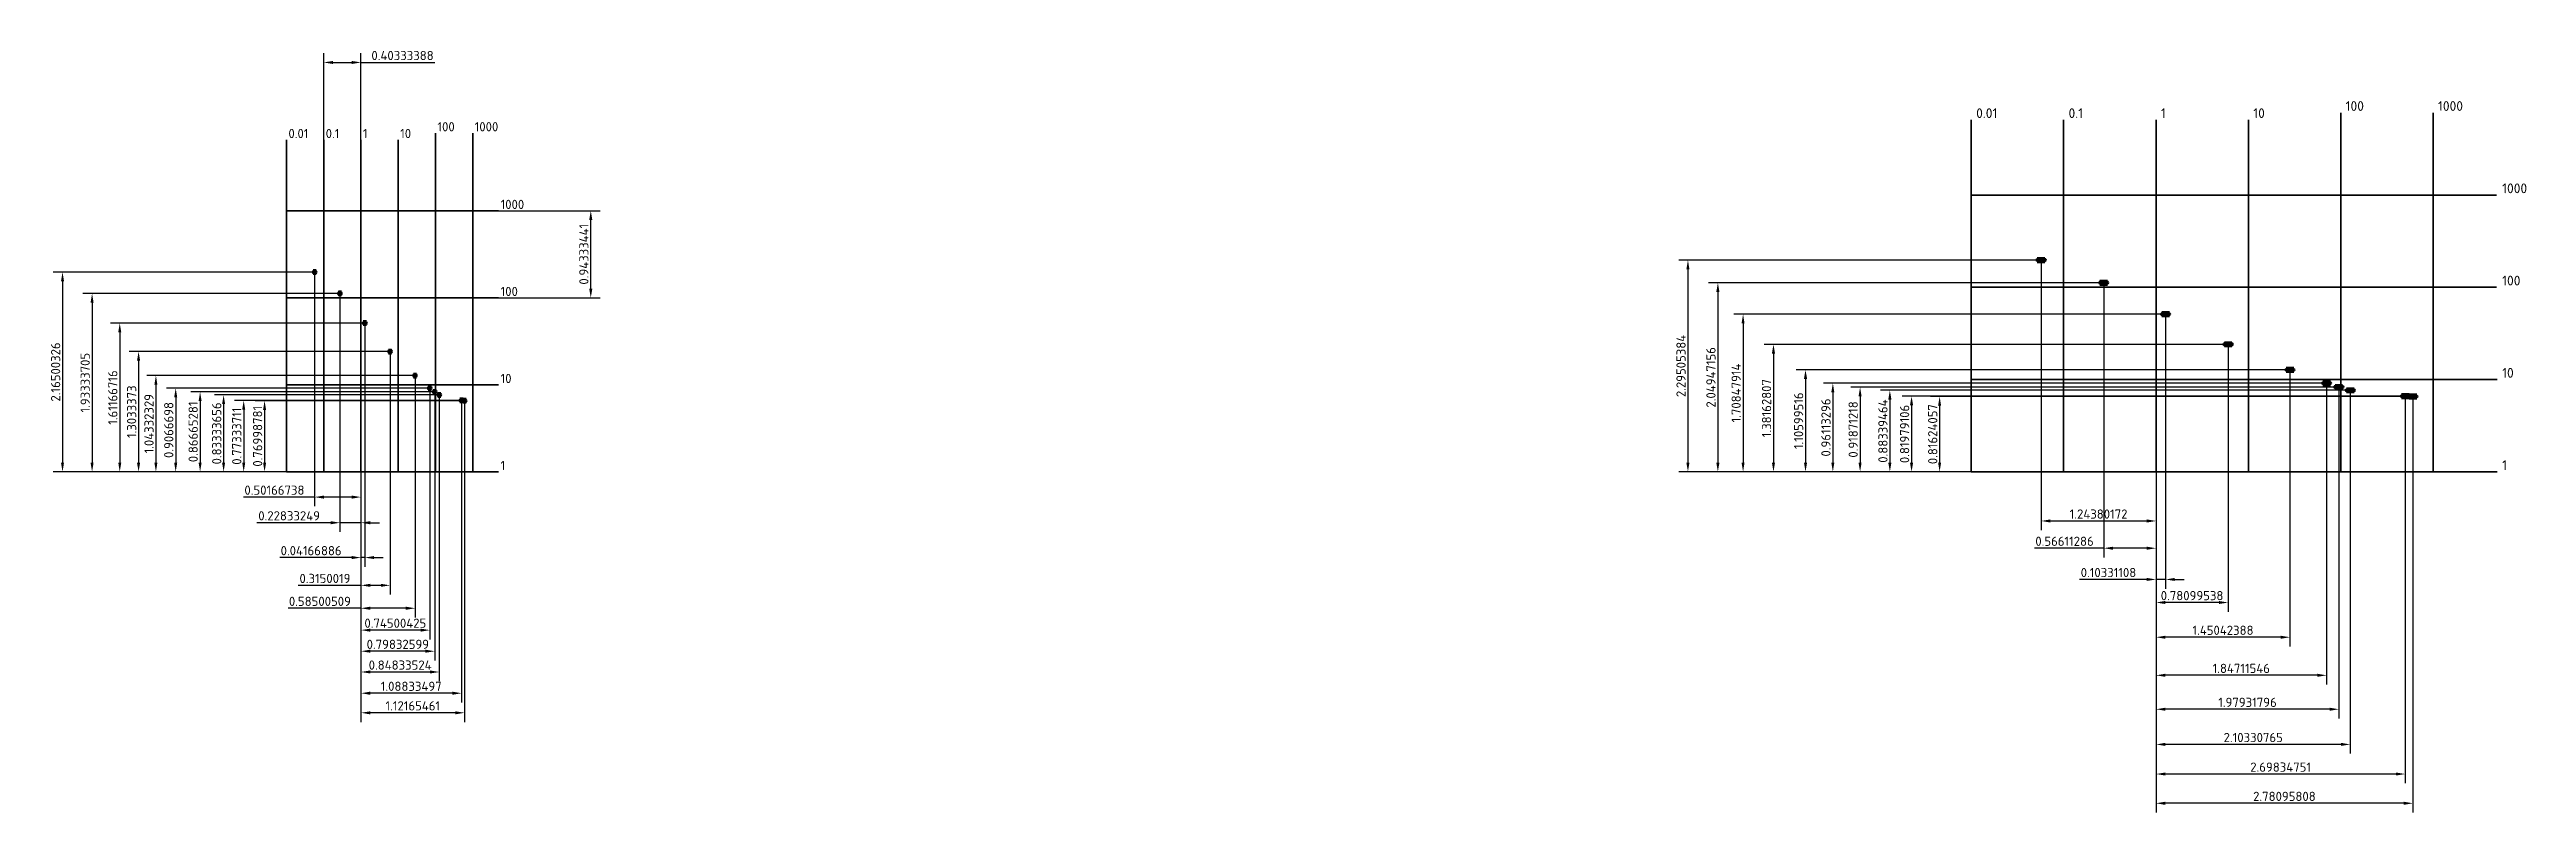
# Model space of a CAD drawing. Header units: millimetres. Extents: x 1.7 to 28.6, y 2.6 to 10.8.
import ezdxf

# ---------------------------------------------------------------- set-up
doc = ezdxf.new("R2010")
doc.units = ezdxf.units.MM
for name, color, linetype, lineweight in [('dim', 6, 'Continuous', 25), ('symbol', 3, 'Continuous', 35), ('thick', 4, 'Continuous', 50)]:
    doc.layers.add(name, color=color, linetype=linetype, lineweight=lineweight)
doc.styles.get("Standard").update_dxf_attribs({"font": 'isocpeur.ttf', "height": 2.5})
doc.styles.add('style1', font='isocpeur.ttf', dxfattribs={"height": 0.1})
doc.dimstyles.new('Copy of Standard', dxfattribs={"dimtxt": 0.1, "dimasz": 0.1, "dimexe": 0.1, "dimexo": 0, "dimgap": 0.025, "dimtad": 1, "dimdec": 8, "dimdsep": 46, "dimtxsty": 'style1', "dimcen": 0, "dimclrd": 256, "dimclre": 256, "dimclrt": 256, "dimazin": 2, "dimtfac": 1, "dimtdec": 8, "dimtmove": 0, "dimatfit": 3, "dimfxl": 1, "dimtolj": 1, "dimtzin": 0, "dimlwd": -1, "dimlwe": -1, "dimarcsym": 0})

# ---------------------------------------------------------------- blocks, each defined once
blk = doc.blocks.new('*D8')
at = {"layer": 'Defpoints', "color": 0, "transparency": 16777216}
for p in [(6.217, 7.042), (4.071, 6.272), (4.308, 6.272)]:
    blk.add_point(p, dxfattribs=at)
at = {"layer": 'dim', "transparency": 16777216}
for p, q in [((6.217, 7.042), (3.971, 7.042)), ((4.071, 6.942), (4.071, 6.372)), ((4.308, 6.272), (3.971, 6.272))]:
    blk.add_line(p, q, dxfattribs=at)
for points in [[(4.055, 6.942), (4.088, 6.942), (4.071, 7.042)], [(4.055, 6.372), (4.088, 6.372), (4.071, 6.272)]]:
    blk.add_solid(points, dxfattribs=at)
at = {"layer": 'dim', "transparency": 16777216, "insert": (3.996, 6.657), "char_height": 0.1, "attachment_point": 5, "rotation": 90, "style": 'style1'}
blk.add_mtext('\\A1;0.76998781', dxfattribs=at)
blk = doc.blocks.new('*D9')
at = {"layer": 'Defpoints', "color": 0, "transparency": 16777216}
for p in [(6.183, 7.045), (3.845, 6.272), (4.308, 6.272)]:
    blk.add_point(p, dxfattribs=at)
at = {"layer": 'dim', "transparency": 16777216}
for p, q in [((6.183, 7.045), (3.745, 7.045)), ((3.845, 6.945), (3.845, 6.372)), ((4.308, 6.272), (3.745, 6.272))]:
    blk.add_line(p, q, dxfattribs=at)
for points in [[(3.829, 6.945), (3.862, 6.945), (3.845, 7.045)], [(3.829, 6.372), (3.862, 6.372), (3.845, 6.272)]]:
    blk.add_solid(points, dxfattribs=at)
at = {"layer": 'dim', "transparency": 16777216, "insert": (3.77, 6.658), "char_height": 0.1, "attachment_point": 5, "rotation": 90, "style": 'style1'}
blk.add_mtext('\\A1;0.77333711', dxfattribs=at)
blk = doc.blocks.new('*D10')
at = {"layer": 'Defpoints', "color": 0, "transparency": 16777216}
for p in [(5.943, 7.105), (3.628, 6.272), (4.308, 6.272)]:
    blk.add_point(p, dxfattribs=at)
at = {"layer": 'dim', "transparency": 16777216}
for p, q in [((5.943, 7.105), (3.528, 7.105)), ((3.628, 7.005), (3.628, 6.372)), ((4.308, 6.272), (3.528, 6.272))]:
    blk.add_line(p, q, dxfattribs=at)
for points in [[(3.611, 7.005), (3.644, 7.005), (3.628, 7.105)], [(3.611, 6.372), (3.644, 6.372), (3.628, 6.272)]]:
    blk.add_solid(points, dxfattribs=at)
at = {"layer": 'dim', "transparency": 16777216, "insert": (3.553, 6.688), "char_height": 0.1, "attachment_point": 5, "rotation": 90, "style": 'style1'}
blk.add_mtext('\\A1;0.83333656', dxfattribs=at)
blk = doc.blocks.new('*D11')
at = {"layer": 'Defpoints', "color": 0, "transparency": 16777216}
for p in [(5.893, 7.138), (3.373, 6.272), (4.308, 6.272)]:
    blk.add_point(p, dxfattribs=at)
at = {"layer": 'dim', "transparency": 16777216}
for p, q in [((5.893, 7.138), (3.273, 7.138)), ((3.373, 7.038), (3.373, 6.372)), ((4.308, 6.272), (3.273, 6.272))]:
    blk.add_line(p, q, dxfattribs=at)
for points in [[(3.357, 7.038), (3.39, 7.038), (3.373, 7.138)], [(3.357, 6.372), (3.39, 6.372), (3.373, 6.272)]]:
    blk.add_solid(points, dxfattribs=at)
at = {"layer": 'dim', "transparency": 16777216, "insert": (3.298, 6.705), "char_height": 0.1, "attachment_point": 5, "rotation": 90, "style": 'style1'}
blk.add_mtext('\\A1;0.86665281', dxfattribs=at)
blk = doc.blocks.new('*D12')
at = {"layer": 'Defpoints', "color": 0, "transparency": 16777216}
for p in [(5.84, 7.178), (3.109, 6.272), (4.308, 6.272)]:
    blk.add_point(p, dxfattribs=at)
at = {"layer": 'dim', "transparency": 16777216}
for p, q in [((5.84, 7.178), (3.009, 7.178)), ((3.109, 7.078), (3.109, 6.372)), ((4.308, 6.272), (3.009, 6.272))]:
    blk.add_line(p, q, dxfattribs=at)
for points in [[(3.092, 7.078), (3.126, 7.078), (3.109, 7.178)], [(3.092, 6.372), (3.126, 6.372), (3.109, 6.272)]]:
    blk.add_solid(points, dxfattribs=at)
at = {"layer": 'dim', "transparency": 16777216, "insert": (3.034, 6.725), "char_height": 0.1, "attachment_point": 5, "rotation": 90, "style": 'style1'}
blk.add_mtext('\\A1;0.9066698', dxfattribs=at)
blk = doc.blocks.new('*D13')
at = {"layer": 'Defpoints', "color": 0, "transparency": 16777216}
for p in [(5.68, 7.315), (2.895, 6.272), (4.308, 6.272)]:
    blk.add_point(p, dxfattribs=at)
at = {"layer": 'dim', "transparency": 16777216}
for p, q in [((5.68, 7.315), (2.795, 7.315)), ((2.895, 7.215), (2.895, 6.372)), ((4.308, 6.272), (2.795, 6.272))]:
    blk.add_line(p, q, dxfattribs=at)
for points in [[(2.878, 7.215), (2.911, 7.215), (2.895, 7.315)], [(2.878, 6.372), (2.911, 6.372), (2.895, 6.272)]]:
    blk.add_solid(points, dxfattribs=at)
at = {"layer": 'dim', "transparency": 16777216, "insert": (2.82, 6.793), "char_height": 0.1, "attachment_point": 5, "rotation": 90, "style": 'style1'}
blk.add_mtext('\\A1;1.04332329', dxfattribs=at)
blk = doc.blocks.new('*D14')
at = {"layer": 'Defpoints', "color": 0, "transparency": 16777216}
for p in [(5.41, 7.575), (2.707, 6.272), (4.308, 6.272)]:
    blk.add_point(p, dxfattribs=at)
at = {"layer": 'dim', "transparency": 16777216}
for p, q in [((5.41, 7.575), (2.607, 7.575)), ((2.707, 7.475), (2.707, 6.372)), ((4.308, 6.272), (2.607, 6.272))]:
    blk.add_line(p, q, dxfattribs=at)
for points in [[(2.69, 7.475), (2.724, 7.475), (2.707, 7.575)], [(2.69, 6.372), (2.724, 6.372), (2.707, 6.272)]]:
    blk.add_solid(points, dxfattribs=at)
at = {"layer": 'dim', "transparency": 16777216, "insert": (2.632, 6.923), "char_height": 0.1, "attachment_point": 5, "rotation": 90, "style": 'style1'}
blk.add_mtext('\\A1;1.3033373', dxfattribs=at)
blk = doc.blocks.new('*D15')
at = {"layer": 'Defpoints', "color": 0, "transparency": 16777216}
for p in [(5.137, 7.883), (2.503, 6.272), (4.308, 6.272)]:
    blk.add_point(p, dxfattribs=at)
at = {"layer": 'dim', "transparency": 16777216}
for p, q in [((5.137, 7.883), (2.403, 7.883)), ((2.503, 7.783), (2.503, 6.372)), ((4.308, 6.272), (2.403, 6.272))]:
    blk.add_line(p, q, dxfattribs=at)
for points in [[(2.487, 7.783), (2.52, 7.783), (2.503, 7.883)], [(2.487, 6.372), (2.52, 6.372), (2.503, 6.272)]]:
    blk.add_solid(points, dxfattribs=at)
at = {"layer": 'dim', "transparency": 16777216, "insert": (2.428, 7.077), "char_height": 0.1, "attachment_point": 5, "rotation": 90, "style": 'style1'}
blk.add_mtext('\\A1;1.61166716', dxfattribs=at)
blk = doc.blocks.new('*D16')
at = {"layer": 'Defpoints', "color": 0, "transparency": 16777216}
for p in [(4.867, 8.205), (2.204, 6.272), (4.308, 6.272)]:
    blk.add_point(p, dxfattribs=at)
at = {"layer": 'dim', "transparency": 16777216}
for p, q in [((4.867, 8.205), (2.104, 8.205)), ((2.204, 8.105), (2.204, 6.372)), ((4.308, 6.272), (2.104, 6.272))]:
    blk.add_line(p, q, dxfattribs=at)
for points in [[(2.187, 8.105), (2.22, 8.105), (2.204, 8.205)], [(2.187, 6.372), (2.22, 6.372), (2.204, 6.272)]]:
    blk.add_solid(points, dxfattribs=at)
at = {"layer": 'dim', "transparency": 16777216, "insert": (2.129, 7.238), "char_height": 0.1, "attachment_point": 5, "rotation": 90, "style": 'style1'}
blk.add_mtext('\\A1;1.93333705', dxfattribs=at)
blk = doc.blocks.new('*D17')
at = {"layer": 'Defpoints', "color": 0, "transparency": 16777216}
for p in [(4.593, 8.437), (1.884, 6.272), (4.308, 6.272)]:
    blk.add_point(p, dxfattribs=at)
at = {"layer": 'dim', "transparency": 16777216}
for p, q in [((4.593, 8.437), (1.784, 8.437)), ((1.884, 8.337), (1.884, 6.372)), ((4.308, 6.272), (1.784, 6.272))]:
    blk.add_line(p, q, dxfattribs=at)
for points in [[(1.867, 8.337), (1.9, 8.337), (1.884, 8.437)], [(1.867, 6.372), (1.9, 6.372), (1.884, 6.272)]]:
    blk.add_solid(points, dxfattribs=at)
at = {"layer": 'dim', "transparency": 16777216, "insert": (1.809, 7.354), "char_height": 0.1, "attachment_point": 5, "rotation": 90, "style": 'style1'}
blk.add_mtext('\\A1;2.16500326', dxfattribs=at)
blk = doc.blocks.new('*D18')
at = {"layer": 'Defpoints', "color": 0, "transparency": 16777216}
for p in [(4.613, 8.417), (5.115, 6.272), (5.115, 5.998)]:
    blk.add_point(p, dxfattribs=at)
at = {"layer": 'dim', "transparency": 16777216}
for p, q in [((4.613, 8.417), (4.613, 5.898)), ((5.115, 6.272), (5.115, 5.898)), ((4.613, 5.998), (3.843, 5.998)), ((5.015, 5.998), (4.713, 5.998))]:
    blk.add_line(p, q, dxfattribs=at)
for points in [[(4.713, 6.014), (4.713, 5.981), (4.613, 5.998)], [(5.015, 6.014), (5.015, 5.981), (5.115, 5.998)]]:
    blk.add_solid(points, dxfattribs=at)
at = {"layer": 'dim', "transparency": 16777216, "insert": (4.178, 6.073), "char_height": 0.1, "attachment_point": 5, "style": 'style1'}
blk.add_mtext('\\A1;0.50166738', dxfattribs=at)
blk = doc.blocks.new('*D19')
at = {"layer": 'Defpoints', "color": 0, "transparency": 16777216}
for p in [(4.887, 8.185), (5.115, 6.272), (5.115, 5.72)]:
    blk.add_point(p, dxfattribs=at)
at = {"layer": 'dim', "transparency": 16777216}
for p, q in [((4.887, 8.185), (4.887, 5.62)), ((5.115, 6.272), (5.115, 5.62)), ((4.787, 5.72), (3.987, 5.72)), ((5.115, 5.72), (4.887, 5.72)), ((5.215, 5.72), (5.315, 5.72))]:
    blk.add_line(p, q, dxfattribs=at)
for points in [[(4.787, 5.737), (4.787, 5.703), (4.887, 5.72)], [(5.215, 5.737), (5.215, 5.703), (5.115, 5.72)]]:
    blk.add_solid(points, dxfattribs=at)
at = {"layer": 'dim', "transparency": 16777216, "insert": (4.337, 5.795), "char_height": 0.1, "attachment_point": 5, "style": 'style1'}
blk.add_mtext('\\A1;0.22833249', dxfattribs=at)
blk = doc.blocks.new('*D20')
at = {"layer": 'Defpoints', "color": 0, "transparency": 16777216}
for p in [(5.157, 7.863), (5.115, 6.272), (5.115, 5.342)]:
    blk.add_point(p, dxfattribs=at)
at = {"layer": 'dim', "transparency": 16777216}
for p, q in [((5.157, 7.863), (5.157, 5.242)), ((5.115, 6.272), (5.115, 5.242)), ((5.015, 5.342), (4.235, 5.342)), ((5.157, 5.342), (5.115, 5.342)), ((5.257, 5.342), (5.357, 5.342))]:
    blk.add_line(p, q, dxfattribs=at)
for points in [[(5.015, 5.359), (5.015, 5.326), (5.115, 5.342)], [(5.257, 5.359), (5.257, 5.326), (5.157, 5.342)]]:
    blk.add_solid(points, dxfattribs=at)
at = {"layer": 'dim', "transparency": 16777216, "insert": (4.575, 5.417), "char_height": 0.1, "attachment_point": 5, "style": 'style1'}
blk.add_mtext('\\A1;0.04166886', dxfattribs=at)
blk = doc.blocks.new('*D21')
at = {"layer": 'Defpoints', "color": 0, "transparency": 16777216}
for p in [(5.43, 7.555), (5.115, 6.272), (5.115, 5.041)]:
    blk.add_point(p, dxfattribs=at)
at = {"layer": 'dim', "transparency": 16777216}
for p, q in [((5.43, 7.555), (5.43, 4.941)), ((5.115, 6.272), (5.115, 4.941)), ((5.115, 5.041), (4.435, 5.041)), ((5.33, 5.041), (5.215, 5.041))]:
    blk.add_line(p, q, dxfattribs=at)
for points in [[(5.215, 5.058), (5.215, 5.025), (5.115, 5.041)], [(5.33, 5.058), (5.33, 5.025), (5.43, 5.041)]]:
    blk.add_solid(points, dxfattribs=at)
at = {"layer": 'dim', "transparency": 16777216, "insert": (4.725, 5.116), "char_height": 0.1, "attachment_point": 5, "style": 'style1'}
blk.add_mtext('\\A1;0.3150019', dxfattribs=at)
blk = doc.blocks.new('*D22')
at = {"layer": 'Defpoints', "color": 0, "transparency": 16777216}
for p in [(5.7, 7.295), (5.115, 6.272), (5.115, 4.793)]:
    blk.add_point(p, dxfattribs=at)
at = {"layer": 'dim', "transparency": 16777216}
for p, q in [((5.7, 7.295), (5.7, 4.693)), ((5.115, 6.272), (5.115, 4.693)), ((5.115, 4.793), (4.325, 4.793)), ((5.6, 4.793), (5.215, 4.793))]:
    blk.add_line(p, q, dxfattribs=at)
for points in [[(5.215, 4.81), (5.215, 4.776), (5.115, 4.793)], [(5.6, 4.81), (5.6, 4.776), (5.7, 4.793)]]:
    blk.add_solid(points, dxfattribs=at)
at = {"layer": 'dim', "transparency": 16777216, "insert": (4.67, 4.868), "char_height": 0.1, "attachment_point": 5, "style": 'style1'}
blk.add_mtext('\\A1;0.58500509', dxfattribs=at)
blk = doc.blocks.new('*D23')
at = {"layer": 'Defpoints', "color": 0, "transparency": 16777216}
for p in [(5.86, 7.158), (5.115, 6.272), (5.115, 4.556)]:
    blk.add_point(p, dxfattribs=at)
at = {"layer": 'dim', "transparency": 16777216}
for p, q in [((5.86, 7.158), (5.86, 4.456)), ((5.115, 6.272), (5.115, 4.456)), ((5.76, 4.556), (5.215, 4.556))]:
    blk.add_line(p, q, dxfattribs=at)
for points in [[(5.215, 4.572), (5.215, 4.539), (5.115, 4.556)], [(5.76, 4.572), (5.76, 4.539), (5.86, 4.556)]]:
    blk.add_solid(points, dxfattribs=at)
at = {"layer": 'dim', "transparency": 16777216, "insert": (5.487, 4.631), "char_height": 0.1, "attachment_point": 5, "style": 'style1'}
blk.add_mtext('\\A1;0.74500425', dxfattribs=at)
blk = doc.blocks.new('*D24')
at = {"layer": 'Defpoints', "color": 0, "transparency": 16777216}
for p in [(5.913, 7.118), (5.115, 6.272), (5.115, 4.327)]:
    blk.add_point(p, dxfattribs=at)
at = {"layer": 'dim', "transparency": 16777216}
for p, q in [((5.913, 7.118), (5.913, 4.227)), ((5.115, 6.272), (5.115, 4.227)), ((5.813, 4.327), (5.215, 4.327))]:
    blk.add_line(p, q, dxfattribs=at)
for points in [[(5.215, 4.344), (5.215, 4.311), (5.115, 4.327)], [(5.813, 4.344), (5.813, 4.311), (5.913, 4.327)]]:
    blk.add_solid(points, dxfattribs=at)
at = {"layer": 'dim', "transparency": 16777216, "insert": (5.514, 4.402), "char_height": 0.1, "attachment_point": 5, "style": 'style1'}
blk.add_mtext('\\A1;0.79832599', dxfattribs=at)
blk = doc.blocks.new('*D25')
at = {"layer": 'Defpoints', "color": 0, "transparency": 16777216}
for p in [(5.963, 7.085), (5.115, 6.272), (5.115, 4.102)]:
    blk.add_point(p, dxfattribs=at)
at = {"layer": 'dim', "transparency": 16777216}
for p, q in [((5.963, 7.085), (5.963, 4.002)), ((5.115, 6.272), (5.115, 4.002)), ((5.863, 4.102), (5.215, 4.102))]:
    blk.add_line(p, q, dxfattribs=at)
for points in [[(5.215, 4.119), (5.215, 4.086), (5.115, 4.102)], [(5.863, 4.119), (5.863, 4.086), (5.963, 4.102)]]:
    blk.add_solid(points, dxfattribs=at)
at = {"layer": 'dim', "transparency": 16777216, "insert": (5.539, 4.177), "char_height": 0.1, "attachment_point": 5, "style": 'style1'}
blk.add_mtext('\\A1;0.84833524', dxfattribs=at)
blk = doc.blocks.new('*D26')
at = {"layer": 'Defpoints', "color": 0, "transparency": 16777216}
for p in [(6.203, 7.025), (5.115, 6.272), (5.115, 3.872)]:
    blk.add_point(p, dxfattribs=at)
at = {"layer": 'dim', "transparency": 16777216}
for p, q in [((6.203, 7.025), (6.203, 3.772)), ((5.115, 6.272), (5.115, 3.772)), ((6.103, 3.872), (5.215, 3.872))]:
    blk.add_line(p, q, dxfattribs=at)
for points in [[(5.215, 3.889), (5.215, 3.855), (5.115, 3.872)], [(6.103, 3.889), (6.103, 3.855), (6.203, 3.872)]]:
    blk.add_solid(points, dxfattribs=at)
at = {"layer": 'dim', "transparency": 16777216, "insert": (5.659, 3.947), "char_height": 0.1, "attachment_point": 5, "style": 'style1'}
blk.add_mtext('\\A1;1.08833497', dxfattribs=at)
blk = doc.blocks.new('*D27')
at = {"layer": 'Defpoints', "color": 0, "transparency": 16777216}
for p in [(6.237, 7.022), (5.115, 6.272), (5.115, 3.66)]:
    blk.add_point(p, dxfattribs=at)
at = {"layer": 'dim', "transparency": 16777216}
for p, q in [((6.237, 7.022), (6.237, 3.56)), ((5.115, 6.272), (5.115, 3.56)), ((6.137, 3.66), (5.215, 3.66))]:
    blk.add_line(p, q, dxfattribs=at)
for points in [[(5.215, 3.676), (5.215, 3.643), (5.115, 3.66)], [(6.137, 3.676), (6.137, 3.643), (6.237, 3.66)]]:
    blk.add_solid(points, dxfattribs=at)
at = {"layer": 'dim', "transparency": 16777216, "insert": (5.676, 3.735), "char_height": 0.1, "attachment_point": 5, "style": 'style1'}
blk.add_mtext('\\A1;1.12165461', dxfattribs=at)
blk = doc.blocks.new('*D28')
at = {"layer": 'Defpoints', "color": 0, "transparency": 16777216}
for p in [(5.115, 10.709), (4.712, 9.87), (5.115, 9.87)]:
    blk.add_point(p, dxfattribs=at)
at = {"layer": 'dim', "transparency": 16777216}
for p, q in [((4.712, 9.87), (4.712, 10.809)), ((5.115, 9.87), (5.115, 10.809)), ((4.812, 10.709), (5.015, 10.709)), ((5.115, 10.709), (5.915, 10.709))]:
    blk.add_line(p, q, dxfattribs=at)
for points in [[(4.812, 10.725), (4.812, 10.692), (4.712, 10.709)], [(5.015, 10.725), (5.015, 10.692), (5.115, 10.709)]]:
    blk.add_solid(points, dxfattribs=at)
at = {"layer": 'dim', "transparency": 16777216, "insert": (5.565, 10.784), "char_height": 0.1, "attachment_point": 5, "style": 'style1'}
blk.add_mtext('\\A1;0.40333388', dxfattribs=at)
blk = doc.blocks.new('*D29')
at = {"layer": 'Defpoints', "color": 0, "transparency": 16777216}
for p in [(6.602, 9.102), (7.603, 9.102), (6.602, 8.158)]:
    blk.add_point(p, dxfattribs=at)
at = {"layer": 'dim', "transparency": 16777216}
for p, q in [((6.602, 9.102), (7.703, 9.102)), ((7.603, 8.258), (7.603, 9.002)), ((6.602, 8.158), (7.703, 8.158))]:
    blk.add_line(p, q, dxfattribs=at)
for points in [[(7.586, 9.002), (7.62, 9.002), (7.603, 9.102)], [(7.586, 8.258), (7.62, 8.258), (7.603, 8.158)]]:
    blk.add_solid(points, dxfattribs=at)
at = {"layer": 'dim', "transparency": 16777216, "insert": (7.528, 8.63), "char_height": 0.1, "attachment_point": 5, "rotation": 90, "style": 'style1'}
blk.add_mtext('\\A1;0.94333441', dxfattribs=at)
blk = doc.blocks.new('*D53')
at = {"layer": 'Defpoints', "color": 0, "transparency": 16777216}
for p in [(23.306, 8.546), (24.55, 6.272), (24.55, 5.739)]:
    blk.add_point(p, dxfattribs=at)
at = {"layer": 'dim', "transparency": 16777216}
for p, q in [((23.306, 8.546), (23.306, 5.639)), ((24.55, 6.272), (24.55, 5.639)), ((23.406, 5.739), (24.45, 5.739))]:
    blk.add_line(p, q, dxfattribs=at)
for points in [[(23.406, 5.756), (23.406, 5.722), (23.306, 5.739)], [(24.45, 5.756), (24.45, 5.722), (24.55, 5.739)]]:
    blk.add_solid(points, dxfattribs=at)
at = {"layer": 'dim', "transparency": 16777216, "insert": (23.928, 5.814), "char_height": 0.1, "attachment_point": 5, "style": 'style1'}
blk.add_mtext('\\A1;1.24380172', dxfattribs=at)
blk = doc.blocks.new('*D54')
at = {"layer": 'Defpoints', "color": 0, "transparency": 16777216}
for p in [(23.984, 8.3), (24.55, 6.272), (24.55, 5.444)]:
    blk.add_point(p, dxfattribs=at)
at = {"layer": 'dim', "transparency": 16777216}
for p, q in [((23.984, 8.3), (23.984, 5.344)), ((24.55, 6.272), (24.55, 5.344)), ((23.984, 5.444), (23.234, 5.444)), ((24.45, 5.444), (24.084, 5.444))]:
    blk.add_line(p, q, dxfattribs=at)
for points in [[(24.084, 5.46), (24.084, 5.427), (23.984, 5.444)], [(24.45, 5.46), (24.45, 5.427), (24.55, 5.444)]]:
    blk.add_solid(points, dxfattribs=at)
at = {"layer": 'dim', "transparency": 16777216, "insert": (23.559, 5.519), "char_height": 0.1, "attachment_point": 5, "style": 'style1'}
blk.add_mtext('\\A1;0.56611286', dxfattribs=at)
blk = doc.blocks.new('*D55')
at = {"layer": 'Defpoints', "color": 0, "transparency": 16777216}
for p in [(24.653, 7.959), (24.55, 6.272), (24.55, 5.105)]:
    blk.add_point(p, dxfattribs=at)
at = {"layer": 'dim', "transparency": 16777216}
for p, q in [((24.653, 7.959), (24.653, 5.005)), ((24.55, 6.272), (24.55, 5.005)), ((24.45, 5.105), (23.72, 5.105)), ((24.653, 5.105), (24.55, 5.105)), ((24.753, 5.105), (24.853, 5.105))]:
    blk.add_line(p, q, dxfattribs=at)
for points in [[(24.45, 5.122), (24.45, 5.089), (24.55, 5.105)], [(24.753, 5.122), (24.753, 5.089), (24.653, 5.105)]]:
    blk.add_solid(points, dxfattribs=at)
at = {"layer": 'dim', "transparency": 16777216, "insert": (24.035, 5.18), "char_height": 0.1, "attachment_point": 5, "style": 'style1'}
blk.add_mtext('\\A1;0.10331108', dxfattribs=at)
blk = doc.blocks.new('*D56')
at = {"layer": 'Defpoints', "color": 0, "transparency": 16777216}
for p in [(25.331, 7.632), (24.55, 6.272), (24.55, 4.855)]:
    blk.add_point(p, dxfattribs=at)
at = {"layer": 'dim', "transparency": 16777216}
for p, q in [((25.331, 7.632), (25.331, 4.755)), ((24.55, 6.272), (24.55, 4.755)), ((25.231, 4.855), (24.65, 4.855))]:
    blk.add_line(p, q, dxfattribs=at)
for points in [[(24.65, 4.872), (24.65, 4.839), (24.55, 4.855)], [(25.231, 4.872), (25.231, 4.839), (25.331, 4.855)]]:
    blk.add_solid(points, dxfattribs=at)
at = {"layer": 'dim', "transparency": 16777216, "insert": (24.94, 4.93), "char_height": 0.1, "attachment_point": 5, "style": 'style1'}
blk.add_mtext('\\A1;0.78099538', dxfattribs=at)
blk = doc.blocks.new('*D57')
at = {"layer": 'Defpoints', "color": 0, "transparency": 16777216}
for p in [(26, 7.356), (24.55, 6.272), (24.55, 4.479)]:
    blk.add_point(p, dxfattribs=at)
at = {"layer": 'dim', "transparency": 16777216}
for p, q in [((26, 7.356), (26, 4.379)), ((24.55, 6.272), (24.55, 4.379)), ((25.9, 4.479), (24.65, 4.479))]:
    blk.add_line(p, q, dxfattribs=at)
for points in [[(24.65, 4.495), (24.65, 4.462), (24.55, 4.479)], [(25.9, 4.495), (25.9, 4.462), (26, 4.479)]]:
    blk.add_solid(points, dxfattribs=at)
at = {"layer": 'dim', "transparency": 16777216, "insert": (25.275, 4.554), "char_height": 0.1, "attachment_point": 5, "style": 'style1'}
blk.add_mtext('\\A1;1.45042388', dxfattribs=at)
blk = doc.blocks.new('*D58')
at = {"layer": 'Defpoints', "color": 0, "transparency": 16777216}
for p in [(26.397, 7.212), (24.55, 6.272), (24.55, 4.066)]:
    blk.add_point(p, dxfattribs=at)
at = {"layer": 'dim', "transparency": 16777216}
for p, q in [((26.397, 7.212), (26.397, 3.966)), ((24.55, 6.272), (24.55, 3.966)), ((26.297, 4.066), (24.65, 4.066))]:
    blk.add_line(p, q, dxfattribs=at)
for points in [[(24.65, 4.083), (24.65, 4.05), (24.55, 4.066)], [(26.297, 4.083), (26.297, 4.05), (26.397, 4.066)]]:
    blk.add_solid(points, dxfattribs=at)
at = {"layer": 'dim', "transparency": 16777216, "insert": (25.473, 4.141), "char_height": 0.1, "attachment_point": 5, "style": 'style1'}
blk.add_mtext('\\A1;1.84711546', dxfattribs=at)
blk = doc.blocks.new('*D59')
at = {"layer": 'Defpoints', "color": 0, "transparency": 16777216}
for p in [(26.529, 7.169), (24.55, 6.272), (24.55, 3.698)]:
    blk.add_point(p, dxfattribs=at)
at = {"layer": 'dim', "transparency": 16777216}
for p, q in [((26.529, 7.169), (26.529, 3.598)), ((24.55, 6.272), (24.55, 3.598)), ((26.429, 3.698), (24.65, 3.698))]:
    blk.add_line(p, q, dxfattribs=at)
for points in [[(24.65, 3.715), (24.65, 3.682), (24.55, 3.698)], [(26.429, 3.715), (26.429, 3.682), (26.529, 3.698)]]:
    blk.add_solid(points, dxfattribs=at)
at = {"layer": 'dim', "transparency": 16777216, "insert": (25.54, 3.773), "char_height": 0.1, "attachment_point": 5, "style": 'style1'}
blk.add_mtext('\\A1;1.97931796', dxfattribs=at)
blk = doc.blocks.new('*D60')
at = {"layer": 'Defpoints', "color": 0, "transparency": 16777216}
for p in [(26.653, 7.134), (24.55, 6.272), (24.55, 3.317)]:
    blk.add_point(p, dxfattribs=at)
at = {"layer": 'dim', "transparency": 16777216}
for p, q in [((26.653, 7.134), (26.653, 3.217)), ((24.55, 6.272), (24.55, 3.217)), ((26.553, 3.317), (24.65, 3.317))]:
    blk.add_line(p, q, dxfattribs=at)
for points in [[(24.65, 3.334), (24.65, 3.301), (24.55, 3.317)], [(26.553, 3.334), (26.553, 3.301), (26.653, 3.317)]]:
    blk.add_solid(points, dxfattribs=at)
at = {"layer": 'dim', "transparency": 16777216, "insert": (25.602, 3.392), "char_height": 0.1, "attachment_point": 5, "style": 'style1'}
blk.add_mtext('\\A1;2.10330765', dxfattribs=at)
blk = doc.blocks.new('*D61')
at = {"layer": 'Defpoints', "color": 0, "transparency": 16777216}
for p in [(27.248, 7.07), (24.55, 6.272), (24.55, 2.996)]:
    blk.add_point(p, dxfattribs=at)
at = {"layer": 'dim', "transparency": 16777216}
for p, q in [((27.248, 7.07), (27.248, 2.896)), ((24.55, 6.272), (24.55, 2.896)), ((27.148, 2.996), (24.65, 2.996))]:
    blk.add_line(p, q, dxfattribs=at)
for points in [[(24.65, 3.013), (24.65, 2.98), (24.55, 2.996)], [(27.148, 3.013), (27.148, 2.98), (27.248, 2.996)]]:
    blk.add_solid(points, dxfattribs=at)
at = {"layer": 'dim', "transparency": 16777216, "insert": (25.899, 3.071), "char_height": 0.1, "attachment_point": 5, "style": 'style1'}
blk.add_mtext('\\A1;2.69834751', dxfattribs=at)
blk = doc.blocks.new('*D62')
at = {"layer": 'Defpoints', "color": 0, "transparency": 16777216}
for p in [(27.331, 7.067), (24.55, 6.272), (24.55, 2.679)]:
    blk.add_point(p, dxfattribs=at)
at = {"layer": 'dim', "transparency": 16777216}
for p, q in [((27.331, 7.067), (27.331, 2.579)), ((24.55, 6.272), (24.55, 2.579)), ((27.231, 2.679), (24.65, 2.679))]:
    blk.add_line(p, q, dxfattribs=at)
for points in [[(24.65, 2.696), (24.65, 2.662), (24.55, 2.679)], [(27.231, 2.696), (27.231, 2.662), (27.331, 2.679)]]:
    blk.add_solid(points, dxfattribs=at)
at = {"layer": 'dim', "transparency": 16777216, "insert": (25.94, 2.754), "char_height": 0.1, "attachment_point": 5, "style": 'style1'}
blk.add_mtext('\\A1;2.78095808', dxfattribs=at)
blk = doc.blocks.new('*D63')
at = {"layer": 'Defpoints', "color": 0, "transparency": 16777216}
for p in [(27.281, 7.088), (22.207, 6.272), (22.55, 6.272)]:
    blk.add_point(p, dxfattribs=at)
at = {"layer": 'dim', "transparency": 16777216}
for p, q in [((27.281, 7.088), (22.107, 7.088)), ((22.207, 6.988), (22.207, 6.372)), ((22.55, 6.272), (22.107, 6.272))]:
    blk.add_line(p, q, dxfattribs=at)
for points in [[(22.19, 6.988), (22.223, 6.988), (22.207, 7.088)], [(22.19, 6.372), (22.223, 6.372), (22.207, 6.272)]]:
    blk.add_solid(points, dxfattribs=at)
at = {"layer": 'dim', "transparency": 16777216, "insert": (22.132, 6.68), "char_height": 0.1, "attachment_point": 5, "rotation": 90, "style": 'style1'}
blk.add_mtext('\\A1;0.81624057', dxfattribs=at)
blk = doc.blocks.new('*D64')
at = {"layer": 'Defpoints', "color": 0, "transparency": 16777216}
for p in [(27.199, 7.091), (21.903, 6.272), (22.55, 6.272)]:
    blk.add_point(p, dxfattribs=at)
at = {"layer": 'dim', "transparency": 16777216}
for p, q in [((27.199, 7.091), (21.803, 7.091)), ((21.903, 6.991), (21.903, 6.372)), ((22.55, 6.272), (21.803, 6.272))]:
    blk.add_line(p, q, dxfattribs=at)
for points in [[(21.886, 6.991), (21.92, 6.991), (21.903, 7.091)], [(21.886, 6.372), (21.92, 6.372), (21.903, 6.272)]]:
    blk.add_solid(points, dxfattribs=at)
at = {"layer": 'dim', "transparency": 16777216, "insert": (21.828, 6.682), "char_height": 0.1, "attachment_point": 5, "rotation": 90, "style": 'style1'}
blk.add_mtext('\\A1;0.81979106', dxfattribs=at)
blk = doc.blocks.new('*D65')
at = {"layer": 'Defpoints', "color": 0, "transparency": 16777216}
for p in [(26.604, 7.155), (21.668, 6.272), (22.55, 6.272)]:
    blk.add_point(p, dxfattribs=at)
at = {"layer": 'dim', "transparency": 16777216}
for p, q in [((26.604, 7.155), (21.568, 7.155)), ((21.668, 7.055), (21.668, 6.372)), ((22.55, 6.272), (21.568, 6.272))]:
    blk.add_line(p, q, dxfattribs=at)
for points in [[(21.651, 7.055), (21.685, 7.055), (21.668, 7.155)], [(21.651, 6.372), (21.685, 6.372), (21.668, 6.272)]]:
    blk.add_solid(points, dxfattribs=at)
at = {"layer": 'dim', "transparency": 16777216, "insert": (21.593, 6.713), "char_height": 0.1, "attachment_point": 5, "rotation": 90, "style": 'style1'}
blk.add_mtext('\\A1;0.88339464', dxfattribs=at)
blk = doc.blocks.new('*D66')
at = {"layer": 'Defpoints', "color": 0, "transparency": 16777216}
for p in [(26.48, 7.19), (21.346, 6.272), (22.55, 6.272)]:
    blk.add_point(p, dxfattribs=at)
at = {"layer": 'dim', "transparency": 16777216}
for p, q in [((26.48, 7.19), (21.246, 7.19)), ((21.346, 7.09), (21.346, 6.372)), ((22.55, 6.272), (21.246, 6.272))]:
    blk.add_line(p, q, dxfattribs=at)
for points in [[(21.329, 7.09), (21.362, 7.09), (21.346, 7.19)], [(21.329, 6.372), (21.362, 6.372), (21.346, 6.272)]]:
    blk.add_solid(points, dxfattribs=at)
at = {"layer": 'dim', "transparency": 16777216, "insert": (21.271, 6.731), "char_height": 0.1, "attachment_point": 5, "rotation": 90, "style": 'style1'}
blk.add_mtext('\\A1;0.91871218', dxfattribs=at)
blk = doc.blocks.new('*D67')
at = {"layer": 'Defpoints', "color": 0, "transparency": 16777216}
for p in [(26.347, 7.233), (21.051, 6.272), (22.55, 6.272)]:
    blk.add_point(p, dxfattribs=at)
at = {"layer": 'dim', "transparency": 16777216}
for p, q in [((26.347, 7.233), (20.951, 7.233)), ((21.051, 7.133), (21.051, 6.372)), ((22.55, 6.272), (20.951, 6.272))]:
    blk.add_line(p, q, dxfattribs=at)
for points in [[(21.034, 7.133), (21.067, 7.133), (21.051, 7.233)], [(21.034, 6.372), (21.067, 6.372), (21.051, 6.272)]]:
    blk.add_solid(points, dxfattribs=at)
at = {"layer": 'dim', "transparency": 16777216, "insert": (20.976, 6.752), "char_height": 0.1, "attachment_point": 5, "rotation": 90, "style": 'style1'}
blk.add_mtext('\\A1;0.96113296', dxfattribs=at)
blk = doc.blocks.new('*D68')
at = {"layer": 'Defpoints', "color": 0, "transparency": 16777216}
for p in [(25.951, 7.378), (20.755, 6.272), (22.55, 6.272)]:
    blk.add_point(p, dxfattribs=at)
at = {"layer": 'dim', "transparency": 16777216}
for p, q in [((25.951, 7.378), (20.655, 7.378)), ((20.755, 7.278), (20.755, 6.372)), ((22.55, 6.272), (20.655, 6.272))]:
    blk.add_line(p, q, dxfattribs=at)
for points in [[(20.738, 7.278), (20.772, 7.278), (20.755, 7.378)], [(20.738, 6.372), (20.772, 6.372), (20.755, 6.272)]]:
    blk.add_solid(points, dxfattribs=at)
at = {"layer": 'dim', "transparency": 16777216, "insert": (20.68, 6.825), "char_height": 0.1, "attachment_point": 5, "rotation": 90, "style": 'style1'}
blk.add_mtext('\\A1;1.10599516', dxfattribs=at)
blk = doc.blocks.new('*D69')
at = {"layer": 'Defpoints', "color": 0, "transparency": 16777216}
for p in [(25.281, 7.653), (20.408, 6.272), (22.55, 6.272)]:
    blk.add_point(p, dxfattribs=at)
at = {"layer": 'dim', "transparency": 16777216}
for p, q in [((25.281, 7.653), (20.308, 7.653)), ((20.408, 7.553), (20.408, 6.372)), ((22.55, 6.272), (20.308, 6.272))]:
    blk.add_line(p, q, dxfattribs=at)
for points in [[(20.391, 7.553), (20.425, 7.553), (20.408, 7.653)], [(20.391, 6.372), (20.425, 6.372), (20.408, 6.272)]]:
    blk.add_solid(points, dxfattribs=at)
at = {"layer": 'dim', "transparency": 16777216, "insert": (20.333, 6.962), "char_height": 0.1, "attachment_point": 5, "rotation": 90, "style": 'style1'}
blk.add_mtext('\\A1;1.38162807', dxfattribs=at)
blk = doc.blocks.new('*D70')
at = {"layer": 'Defpoints', "color": 0, "transparency": 16777216}
for p in [(24.604, 7.98), (20.079, 6.272), (22.55, 6.272)]:
    blk.add_point(p, dxfattribs=at)
at = {"layer": 'dim', "transparency": 16777216}
for p, q in [((24.604, 7.98), (19.979, 7.98)), ((20.079, 7.88), (20.079, 6.372)), ((22.55, 6.272), (19.979, 6.272))]:
    blk.add_line(p, q, dxfattribs=at)
for points in [[(20.062, 7.88), (20.095, 7.88), (20.079, 7.98)], [(20.062, 6.372), (20.095, 6.372), (20.079, 6.272)]]:
    blk.add_solid(points, dxfattribs=at)
at = {"layer": 'dim', "transparency": 16777216, "insert": (20.004, 7.126), "char_height": 0.1, "attachment_point": 5, "rotation": 90, "style": 'style1'}
blk.add_mtext('\\A1;1.70847914', dxfattribs=at)
blk = doc.blocks.new('*D71')
at = {"layer": 'Defpoints', "color": 0, "transparency": 16777216}
for p in [(23.934, 8.321), (19.806, 6.272), (22.55, 6.272)]:
    blk.add_point(p, dxfattribs=at)
at = {"layer": 'dim', "transparency": 16777216}
for p, q in [((23.934, 8.321), (19.706, 8.321)), ((19.806, 8.221), (19.806, 6.372)), ((22.55, 6.272), (19.706, 6.272))]:
    blk.add_line(p, q, dxfattribs=at)
for points in [[(19.789, 8.221), (19.823, 8.221), (19.806, 8.321)], [(19.789, 6.372), (19.823, 6.372), (19.806, 6.272)]]:
    blk.add_solid(points, dxfattribs=at)
at = {"layer": 'dim', "transparency": 16777216, "insert": (19.731, 7.296), "char_height": 0.1, "attachment_point": 5, "rotation": 90, "style": 'style1'}
blk.add_mtext('\\A1;2.04947156', dxfattribs=at)
blk = doc.blocks.new('*D72')
at = {"layer": 'Defpoints', "color": 0, "transparency": 16777216}
for p in [(23.256, 8.567), (19.482, 6.272), (22.55, 6.272)]:
    blk.add_point(p, dxfattribs=at)
at = {"layer": 'dim', "transparency": 16777216}
for p, q in [((23.256, 8.567), (19.382, 8.567)), ((19.482, 8.467), (19.482, 6.372)), ((22.55, 6.272), (19.382, 6.272))]:
    blk.add_line(p, q, dxfattribs=at)
for points in [[(19.465, 8.467), (19.498, 8.467), (19.482, 8.567)], [(19.465, 6.372), (19.498, 6.372), (19.482, 6.272)]]:
    blk.add_solid(points, dxfattribs=at)
at = {"layer": 'dim', "transparency": 16777216, "insert": (19.407, 7.419), "char_height": 0.1, "attachment_point": 5, "rotation": 90, "style": 'style1'}
blk.add_mtext('\\A1;2.29505384', dxfattribs=at)

msp = doc.modelspace()

# ---------------------------------------------------------------- linework, layer by layer
at = {"layer": 'symbol', "transparency": 33554687}
for p, q in [((5.92166535, 6.27166205), (5.92166535, 9.94335001)), ((6.32499923, 6.27166205), (6.32499923, 9.94335001)), ((22.54985042, 6.27166205), (22.54985042, 10.08616766)), ((23.54985042, 6.27166205), (23.54985042, 10.08616766)), ((24.54985042, 6.27166205), (24.54985042, 10.08616766)), ((25.54985042, 6.27166205), (25.54985042, 10.08616766)), ((26.54985042, 6.27166205), (26.54985042, 10.16390632)), ((27.54985042, 6.27166205), (27.54985042, 10.16390632)), ((4.30832983, 6.27166205), (4.30832983, 9.87001645)), ((4.71166371, 6.27166205), (4.71166371, 9.87001645)), ((5.11499759, 6.27166205), (5.11499759, 9.87001645)), ((5.51833147, 6.27166205), (5.51833147, 9.87001645)), ((22.54985042, 9.27166203), (28.23722926, 9.27166203)), ((4.30832983, 9.10166526), (6.6022424, 9.10166526)), ((4.30832983, 8.15833086), (6.6022424, 8.15833086)), ((22.54985042, 8.27166204), (28.23722926, 8.27166204)), ((22.54985042, 7.27166204), (28.24450111, 7.27166204)), ((4.30832983, 7.21499645), (6.60517539, 7.21499645)), ((4.30832983, 6.27166205), (6.60517539, 6.27166205)), ((22.54985042, 6.27166205), (28.24450111, 6.27166205))]:
    msp.add_line(p, q, dxfattribs=at)
at = {"layer": 'thick', "transparency": 33554687}
for p, q in [((23.26472533, 8.58791649), (23.34737206, 8.58791649)), ((23.30604869, 8.54551529), (23.30604869, 8.58791649)), ((4.63332947, 8.43666531), (4.59333096, 8.43666531)), ((4.5966631, 8.45666456), (4.62999732, 8.45666456)), ((4.5966631, 8.41666605), (4.62999732, 8.41666605)), ((4.61333021, 8.41666605), (4.61333021, 8.45666456)), ((23.35563355, 8.56671589), (23.25646383, 8.56671589)), ((23.26472533, 8.54551529), (23.34737206, 8.54551529)), ((24.03332242, 8.32113361), (23.9341527, 8.32113361)), ((23.9424142, 8.34233421), (24.02506093, 8.34233421)), ((23.98373756, 8.29993301), (23.98373756, 8.34233421)), ((4.90666435, 8.2049991), (4.86666584, 8.2049991)), ((4.86999798, 8.22499835), (4.90333221, 8.22499835)), ((4.86999798, 8.18499984), (4.90333221, 8.18499984)), ((4.88666509, 8.18499984), (4.88666509, 8.22499835)), ((23.9424142, 8.29993301), (24.02506093, 8.29993301)), ((5.1766657, 7.88332921), (5.13666719, 7.88332921)), ((5.13999933, 7.90332846), (5.17333356, 7.90332846)), ((5.13999933, 7.86332995), (5.17333356, 7.86332995)), ((5.15666644, 7.86332995), (5.15666644, 7.90332846)), ((24.70274635, 7.98014119), (24.60357663, 7.98014119)), ((24.61183813, 8.00134179), (24.69448486, 8.00134179)), ((24.61183813, 7.95894059), (24.69448486, 7.95894059)), ((24.65316149, 7.95894059), (24.65316149, 8.00134179)), ((5.44999874, 7.57499934), (5.41000023, 7.57499934)), ((5.41333237, 7.5949986), (5.4466666, 7.5949986)), ((5.41333237, 7.55500009), (5.4466666, 7.55500009)), ((5.42999948, 7.55500009), (5.42999948, 7.5949986)), ((25.38043066, 7.65329011), (25.28126093, 7.65329011)), ((25.28952243, 7.67449071), (25.37216916, 7.67449071)), ((25.28952243, 7.63208951), (25.37216916, 7.63208951)), ((25.3308458, 7.63208951), (25.3308458, 7.67449071)), ((5.72000193, 7.31498534), (5.68000342, 7.31498534)), ((5.68333556, 7.33498459), (5.71666979, 7.33498459)), ((5.68333556, 7.29498608), (5.71666979, 7.29498608)), ((5.70000268, 7.29498608), (5.70000268, 7.33498459)), ((26.04985915, 7.3776572), (25.95068943, 7.3776572)), ((25.95895093, 7.3988578), (26.04159766, 7.3988578)), ((25.95895093, 7.3564566), (26.04159766, 7.3564566)), ((26.00027429, 7.3564566), (26.00027429, 7.3988578)), ((26.35564252, 7.25399561), (26.43828925, 7.25399561)), ((26.39696588, 7.21159441), (26.39696588, 7.25399561)), ((5.88000109, 7.17833184), (5.84000258, 7.17833184)), ((5.84333472, 7.1983311), (5.87666895, 7.1983311)), ((5.84333472, 7.15833259), (5.87666895, 7.15833259)), ((5.86000183, 7.15833259), (5.86000183, 7.1983311)), ((5.93332283, 7.13831486), (5.89332432, 7.13831486)), ((5.89665647, 7.15831411), (5.92999069, 7.15831411)), ((5.89665647, 7.1183156), (5.92999069, 7.1183156)), ((5.91332358, 7.1183156), (5.91332358, 7.15831411)), ((5.98333208, 7.10499861), (5.94333357, 7.10499861)), ((5.94666571, 7.12499786), (5.97999994, 7.12499786)), ((5.94666571, 7.08499936), (5.97999994, 7.08499936)), ((5.96333282, 7.08499936), (5.96333282, 7.12499786)), ((6.22333181, 7.04499916), (6.1833333, 7.04499916)), ((6.18666544, 7.06499841), (6.21999967, 7.06499841)), ((6.18666544, 7.0249999), (6.21999967, 7.0249999)), ((6.20333256, 7.0249999), (6.20333256, 7.06499841)), ((6.25665146, 7.04164986), (6.21665295, 7.04164986)), ((6.21998509, 7.06164912), (6.25331931, 7.06164912)), ((6.21998509, 7.02165061), (6.25331931, 7.02165061)), ((6.2366522, 7.02165061), (6.2366522, 7.06164912)), ((26.44655074, 7.23279501), (26.34738102, 7.23279501)), ((26.35564252, 7.21159441), (26.43828925, 7.21159441)), ((26.57875324, 7.19037423), (26.47958351, 7.19037423)), ((26.48784501, 7.21157483), (26.57049174, 7.21157483)), ((26.48784501, 7.16917363), (26.57049174, 7.16917363)), ((26.52916838, 7.16917363), (26.52916838, 7.21157483)), ((26.70274293, 7.15505669), (26.60357321, 7.15505669)), ((26.6118347, 7.17625729), (26.69448143, 7.17625729)), ((26.6118347, 7.13385609), (26.69448143, 7.13385609)), ((26.65315807, 7.13385609), (26.65315807, 7.17625729)), ((27.29778279, 7.0914531), (27.19861306, 7.0914531)), ((27.20687456, 7.1126537), (27.28952129, 7.1126537)), ((27.20687456, 7.0702525), (27.28952129, 7.0702525)), ((27.24819793, 7.0702525), (27.24819793, 7.1126537)), ((27.38039336, 7.08790262), (27.28122364, 7.08790262)), ((27.28948514, 7.10910321), (27.37213187, 7.10910321)), ((27.28948514, 7.06670202), (27.37213187, 7.06670202)), ((27.3308085, 7.06670202), (27.3308085, 7.10910321))]:
    msp.add_line(p, q, dxfattribs=at)
for centre in [(4.61333021, 8.43666531), (4.88666509, 8.2049991), (5.15666644, 7.88332921), (5.42999948, 7.57499934), (5.70000268, 7.31498534), (5.86000183, 7.17833184), (5.91332358, 7.13831486), (5.96333282, 7.10499861), (6.20333256, 7.04499916), (6.2366522, 7.04164986)]:
    msp.add_circle(centre, 0.01999925, dxfattribs=at)
for centre in [(23.30604869, 8.56671589), (23.98373756, 8.32113361), (24.65316149, 7.98014119), (26.39696588, 7.23279501), (26.52916838, 7.19037423), (27.3308085, 7.08790262)]:
    msp.add_ellipse(centre, major_axis=(-0.04958486, 0), ratio=0.4275619287, start_param=3.1415926536, end_param=9.4247779608, dxfattribs=at)
for centre in [(25.3308458, 7.65329011), (26.00027429, 7.3776572), (26.65315807, 7.15505669), (27.24819793, 7.0914531)]:
    msp.add_ellipse(centre, major_axis=(0.04958486, 0), ratio=0.4275619287, dxfattribs=at)

# ---------------------------------------------------------------- texts
at = {"layer": 'symbol', "transparency": 33554687}
for s, height, p in [('0.01', 0.106006946, (22.60245642, 10.10588707)), ('0.1', 0.106006946, (23.60245642, 10.10588707)), ('1', 0.10600695, (24.60245642, 10.10588707)), ('10', 0.106006946, (25.60245642, 10.10588707)), ('100', 0.106006946, (26.60245642, 10.18362573)), ('1000', 0.106006946, (27.60245642, 10.18362573)), ('0.01', 0.1, (4.32954761, 9.88861845)), ('0.1', 0.1, (4.73288149, 9.88861845)), ('1', 0.1, (5.13621537, 9.88861845)), ('10', 0.1, (5.53954925, 9.88861845)), ('100', 0.1, (5.94288313, 9.96195201)), ('1000', 0.1, (6.34621701, 9.96195201)), ('1000', 0.106006946, (28.29710711, 9.29138144)), ('1000', 0.1, (6.62639317, 9.12026726)), ('100', 0.106006946, (28.29710711, 8.29138145)), ('100', 0.1, (6.62639317, 8.17693286)), ('10', 0.1, (6.62639317, 7.23359845)), ('10', 0.106006946, (28.29710711, 7.29138145)), ('1', 0.1, (6.62639317, 6.29026405)), ('1', 0.10600695, (28.29710711, 6.29138146))]:
    msp.add_text(s, height=height, dxfattribs=at).set_placement(p)

# ---------------------------------------------------------------- dimensions: what is measured, and where the dimension line sits
at = {"layer": 'dim', "transparency": 33554687}
for base, p1, p2, picture, middle in [((5.11499759, 10.70865829), (4.71166371, 9.87001645), (5.11499759, 9.87001645), '*D28', (5.56499759, 10.78365829)), ((5.114997587, 5.342337989), (5.156666444, 7.863329955), (5.114997587, 6.271662047), '*D20', (4.574997587, 5.417337989)), ((5.114997587, 5.0412969967), (5.4299994831, 7.5550000894), (5.114997587, 6.2716620474), '*D21', (4.724997587, 5.1162969967)), ((24.54985042, 4.85536406), (25.3308458, 7.63208951), (24.54985042, 6.27166205), '*D56', (24.94034811, 4.93036406)), ((5.11499759, 4.79315153), (5.70000268, 7.29498608), (5.11499759, 6.27166205), '*D22', (4.66999759, 4.86815153)), ((24.5498504175, 4.4785608684), (26.0002742929, 7.3564566045), (24.5498504175, 6.2716620474), '*D57', (25.2750623552, 4.5535608684)), ((5.114997587, 4.555524622), (5.860001834, 7.158332589), (5.114997587, 6.271662047), '*D23', (5.48749971, 4.630524622)), ((5.11499759, 4.32724488), (5.91332358, 7.1183156), (5.11499759, 6.27166205), '*D24', (5.51416058, 4.40224488)), ((5.114997587, 4.1024116931), (5.9633328228, 7.0849993554), (5.114997587, 6.2716620474), '*D25', (5.5391652049, 4.1774116931)), ((5.11499759, 3.87201712), (6.20333256, 7.0249999), (5.11499759, 6.27166205), '*D26', (5.65916507, 3.94701712)), ((5.11499759, 3.65953339), (6.2366522, 7.02165061), (5.11499759, 6.27166205), '*D27', (5.67582489, 3.73453339)), ((24.54985042, 4.0664667), (26.39696588, 7.21159441), (24.54985042, 6.27166205), '*D58', (25.47340815, 4.1414667)), ((24.54985042, 3.69837704), (26.52916838, 7.16917363), (24.54985042, 6.27166205), '*D59', (25.5395094, 3.77337704)), ((24.54985042, 3.3174822), (26.65315807, 7.13385609), (24.54985042, 6.27166205), '*D60', (25.60150424, 3.3924822)), ((24.54985042, 2.99618019), (27.24819793, 7.0702525), (24.54985042, 6.27166205), '*D61', (25.89902417, 3.07118019)), ((24.54985042, 2.67903166), (27.3308085, 7.06670202), (24.54985042, 6.27166205), '*D62', (25.94032946, 2.75403166))]:
    dim = msp.add_linear_dim(base=base, p1=p1, p2=p2, dimstyle='Copy of Standard', dxfattribs=at)
    dim.commit()
    dim.dimension.update_dxf_attribs({"geometry": picture, "text_midpoint": middle})
for base, p1, p2, picture, middle in [((7.6029449413, 9.1016652625), (6.6022424013, 8.1583308575), (6.6022424013, 9.1016652625), '*D29', (7.5279449413, 8.62999806)), ((1.88370051, 6.27166205), (4.59333096, 8.43666531), (4.30832983, 6.27166205), '*D17', (1.80870051, 7.35416368)), ((19.48178011, 6.27166205), (23.25646383, 8.56671589), (22.54985042, 6.27166205), '*D72', (19.40678011, 7.41918897)), ((19.8058802, 6.27166205), (23.9341527, 8.32113361), (22.54985042, 6.27166205), '*D71', (19.7308802, 7.29639783)), ((2.20367311, 6.27166205), (4.86666584, 8.2049991), (4.30832983, 6.27166205), '*D16', (2.12867311, 7.23833057)), ((2.5032595, 6.27166205), (5.13666719, 7.88332921), (4.30832983, 6.27166205), '*D15', (2.4282595, 7.07749563)), ((20.078813, 6.27166205), (24.60357663, 7.98014119), (22.54985042, 6.27166205), '*D70', (20.003813, 7.12590162)), ((2.7071657, 6.271662047), (5.410000228, 7.574999344), (4.308329826, 6.271662047), '*D14', (2.6321657, 6.923330696)), ((20.4079947781, 6.2716620474), (25.2812609338, 7.6532901131), (22.549850416, 6.2716620474), '*D69', (20.3329947781, 6.9624760803)), ((2.89473289, 6.27166205), (5.68000342, 7.31498534), (4.30832983, 6.27166205), '*D13', (2.81973289, 6.79332369)), ((20.755147069, 6.271662047), (25.950689431, 7.377657204), (22.549850416, 6.271662047), '*D68', (20.680147069, 6.824659626)), ((3.109080441, 6.271662047), (5.840002579, 7.178331844), (4.308329826, 6.271662047), '*D12', (3.034080441, 6.724996946)), ((3.37341237, 6.27166205), (5.89332432, 7.13831486), (4.30832983, 6.27166205), '*D11', (3.29841237, 6.70498845)), ((3.627552, 6.27166205), (5.94333357, 7.10499861), (4.30832983, 6.27166205), '*D10', (3.552552, 6.68833033)), ((3.84523493, 6.27166205), (6.1833333, 7.04499916), (4.30832983, 6.27166205), '*D9', (3.77023493, 6.6583306)), ((4.07121703, 6.27166205), (6.21665295, 7.04164986), (4.30832983, 6.27166205), '*D8', (3.99621703, 6.65665595)), ((21.05073283, 6.27166205), (26.34738102, 7.23279501), (22.54985042, 6.27166205), '*D67', (20.97573283, 6.75222853)), ((21.34565979, 6.27166205), (26.47958351, 7.19037423), (22.54985042, 6.27166205), '*D66', (21.27065979, 6.73101814)), ((21.66783881, 6.27166205), (26.60357321, 7.15505669), (22.54985042, 6.27166205), '*D65', (21.59283881, 6.71335937)), ((21.9028339166, 6.2716620474), (27.1986130645, 7.0914531025), (22.549850416, 6.2716620474), '*D64', (21.8278339166, 6.6815575749)), ((22.20665178, 6.27166205), (27.28122364, 7.08790262), (22.54985042, 6.27166205), '*D63', (22.13165178, 6.67978233))]:
    dim = msp.add_linear_dim(base=base, p1=p1, p2=p2, angle=90, dimstyle='Copy of Standard', dxfattribs=at)
    dim.commit()
    dim.dimension.update_dxf_attribs({"geometry": picture, "text_midpoint": middle})
for base, p1, p2, picture, middle in [((5.11499759, 5.99776746), (4.61333021, 8.41666605), (5.11499759, 6.27166205), '*D18', (4.17833021, 5.99776746)), ((24.5498504175, 5.738993119), (23.3060486929, 8.545515288), (24.5498504175, 6.2716620474), '*D53', (23.9279495552, 5.738993119)), ((5.114997587, 5.719907596), (4.886665093, 8.184999842), (5.114997587, 6.271662047), '*D19', (4.336665093, 5.719907596)), ((24.5498504175, 5.4435721487), (23.9837375626, 8.2999330117), (24.5498504175, 6.2716620474), '*D54', (23.5587375626, 5.4435721487)), ((24.5498504175, 5.1053788584), (24.6531614929, 7.9589405882), (24.5498504175, 6.2716620474), '*D55', (24.0348504175, 5.1053788584))]:
    dim = msp.add_linear_dim(base=base, p1=p1, p2=p2, dimstyle='Copy of Standard', dxfattribs=at)
    dim.commit()
    dim.dimension.update_dxf_attribs({"geometry": picture, "text_midpoint": middle, "dimtype": 160})

doc.saveas('drawing.dxf')
